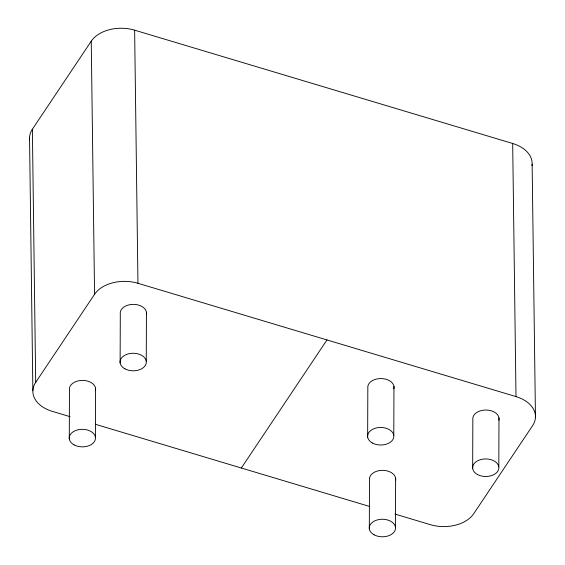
<?xml version="1.0" encoding="UTF-8"?>
<svg xmlns="http://www.w3.org/2000/svg" width="565" height="565" viewBox="0 0 565 565"><rect width="100%" height="100%" fill="white"/><g stroke="black" fill="none" stroke-linecap="round" stroke-linejoin="round"><path stroke-width="0.85" d="M69.283 438.97L69.453 390.069A13.143 8.779 0.2 0 1 82.871 380.407A13.143 8.779 0.2 0 1 95.499 390.584M95.421 437.197L95.591 388.296M120.126 362.928L120.296 314.02A13.143 8.779 0.2 0 1 133.714 304.365A13.143 8.779 0.2 0 1 146.342 314.543M146.264 361.155L146.434 312.247M367.653 437.119L367.829 388.219A13.143 8.779 0.2 0 1 381.248 378.557A13.143 8.779 0.2 0 1 393.876 388.734M369.319 528.904L369.489 480.003A13.143 8.779 0.2 0 1 382.915 470.341A13.143 8.779 0.2 0 1 395.535 480.518M393.791 435.347L393.967 386.446M395.458 527.131L395.627 478.23M472.672 468.597L472.841 419.696A13.143 8.779 0.2 0 1 486.26 410.035A13.143 8.779 0.2 0 1 498.888 420.212M498.81 466.824L498.98 417.923M29.613 139.732A32.855 21.936 0.2 0 1 32.375 129.237L91.248 41.189A32.855 21.936 0.2 0 1 134.632 30.171L512.681 143.489A32.855 21.936 0.2 0 1 532.011 165.58M70.046 416.666L52.319 411.355A32.855 21.936 0.2 0 1 35.701 382.35L94.567 294.301L91.248 41.189M241.347 468.018L326.973 339.939M94.567 294.301A32.855 21.936 0.2 0 1 137.952 283.284L516 396.602A32.855 21.936 0.2 0 1 532.625 425.607L473.752 513.656A32.855 21.936 0.2 0 1 430.368 524.673L394.928 514.051M95.358 424.259L369.609 506.466M532.138 164.147L535.458 417.26M512.681 143.489L516 396.602M134.632 30.171L137.952 283.284M32.375 129.237L35.701 382.35M29.542 137.585L32.862 390.698M124.914 368.839A13.143 8.779 0.2 0 0 146.173 363.443A13.143 8.779 0.2 0 0 128.488 353.838A13.143 8.779 0.2 0 0 124.914 368.839M374.115 534.822A13.143 8.779 0.2 0 0 395.366 529.419A13.143 8.779 0.2 0 0 377.688 519.814A13.143 8.779 0.2 0 0 374.115 534.822M477.46 474.515A13.143 8.779 0.2 0 0 498.718 469.112A13.143 8.779 0.2 0 0 481.034 459.507A13.143 8.779 0.2 0 0 477.46 474.515M372.448 443.038A13.143 8.779 0.2 0 0 393.699 437.642A13.143 8.779 0.2 0 0 376.022 428.03A13.143 8.779 0.2 0 0 372.448 443.038M74.079 444.888A13.143 8.779 0.2 0 0 95.33 439.485A13.143 8.779 0.2 0 0 77.652 429.88A13.143 8.779 0.2 0 0 74.079 444.888"/></g></svg>
